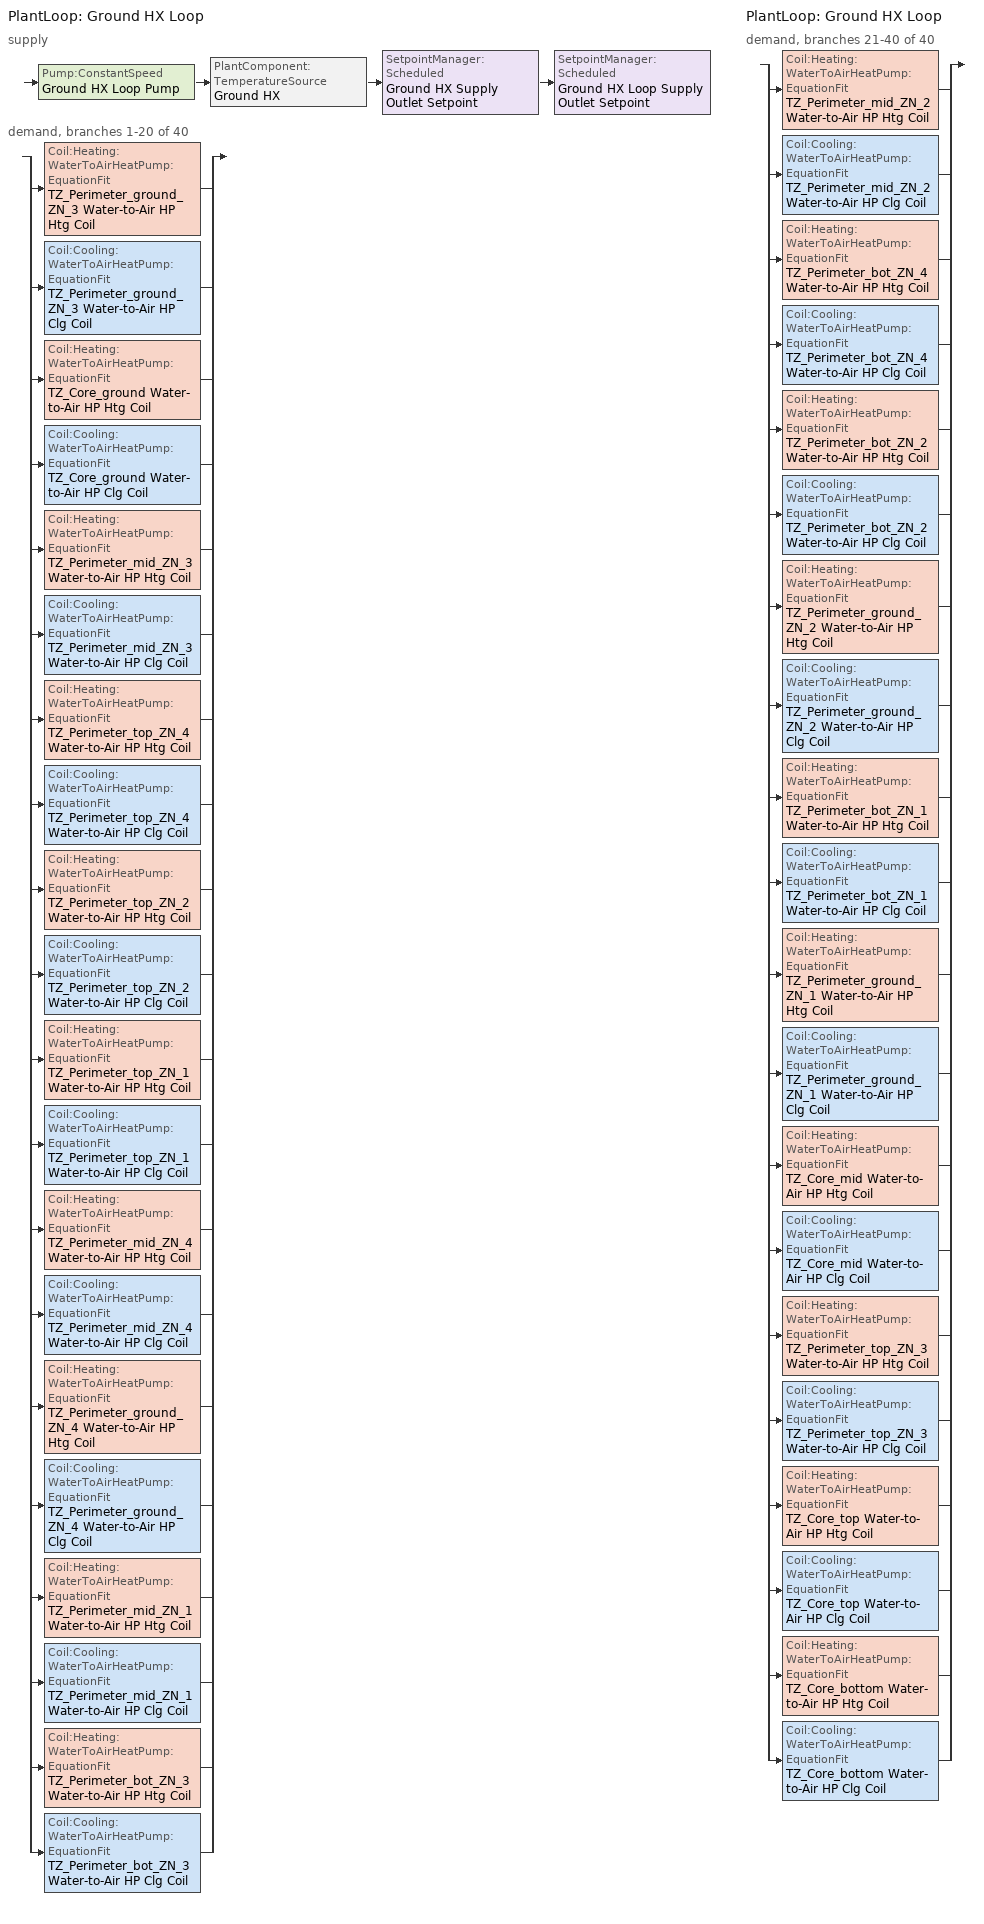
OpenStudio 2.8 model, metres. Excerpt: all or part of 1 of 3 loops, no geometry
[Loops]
PlantLoop 'Ground HX Loop'
 supply: Pump:ConstantSpeed 'Ground HX Loop Pump' > PlantComponent:TemperatureSource 'Ground HX' > SetpointManager:Scheduled 'Ground HX Supply Outlet Setpoint' > SetpointManager:Scheduled 'Ground HX Loop Supply Outlet Setpoint'
 demand, branches 1-20 of 40: split
  | Coil:Heating:WaterToAirHeatPump:EquationFit 'TZ_Perimeter_ground_ZN_3 Water-to-Air HP Htg Coil'
  | Coil:Cooling:WaterToAirHeatPump:EquationFit 'TZ_Perimeter_ground_ZN_3 Water-to-Air HP Clg Coil'
  | Coil:Heating:WaterToAirHeatPump:EquationFit 'TZ_Core_ground Water-to-Air HP Htg Coil'
  | Coil:Cooling:WaterToAirHeatPump:EquationFit 'TZ_Core_ground Water-to-Air HP Clg Coil'
  | Coil:Heating:WaterToAirHeatPump:EquationFit 'TZ_Perimeter_mid_ZN_3 Water-to-Air HP Htg Coil'
  | Coil:Cooling:WaterToAirHeatPump:EquationFit 'TZ_Perimeter_mid_ZN_3 Water-to-Air HP Clg Coil'
  | Coil:Heating:WaterToAirHeatPump:EquationFit 'TZ_Perimeter_top_ZN_4 Water-to-Air HP Htg Coil'
  | Coil:Cooling:WaterToAirHeatPump:EquationFit 'TZ_Perimeter_top_ZN_4 Water-to-Air HP Clg Coil'
  | Coil:Heating:WaterToAirHeatPump:EquationFit 'TZ_Perimeter_top_ZN_2 Water-to-Air HP Htg Coil'
  | Coil:Cooling:WaterToAirHeatPump:EquationFit 'TZ_Perimeter_top_ZN_2 Water-to-Air HP Clg Coil'
  | Coil:Heating:WaterToAirHeatPump:EquationFit 'TZ_Perimeter_top_ZN_1 Water-to-Air HP Htg Coil'
  | Coil:Cooling:WaterToAirHeatPump:EquationFit 'TZ_Perimeter_top_ZN_1 Water-to-Air HP Clg Coil'
  | Coil:Heating:WaterToAirHeatPump:EquationFit 'TZ_Perimeter_mid_ZN_4 Water-to-Air HP Htg Coil'
  | Coil:Cooling:WaterToAirHeatPump:EquationFit 'TZ_Perimeter_mid_ZN_4 Water-to-Air HP Clg Coil'
  | Coil:Heating:WaterToAirHeatPump:EquationFit 'TZ_Perimeter_ground_ZN_4 Water-to-Air HP Htg Coil'
  | Coil:Cooling:WaterToAirHeatPump:EquationFit 'TZ_Perimeter_ground_ZN_4 Water-to-Air HP Clg Coil'
  | Coil:Heating:WaterToAirHeatPump:EquationFit 'TZ_Perimeter_mid_ZN_1 Water-to-Air HP Htg Coil'
  | Coil:Cooling:WaterToAirHeatPump:EquationFit 'TZ_Perimeter_mid_ZN_1 Water-to-Air HP Clg Coil'
  | Coil:Heating:WaterToAirHeatPump:EquationFit 'TZ_Perimeter_bot_ZN_3 Water-to-Air HP Htg Coil'
  | Coil:Cooling:WaterToAirHeatPump:EquationFit 'TZ_Perimeter_bot_ZN_3 Water-to-Air HP Clg Coil'
PlantLoop 'Ground HX Loop'
 demand, branches 21-40 of 40: split
  | Coil:Heating:WaterToAirHeatPump:EquationFit 'TZ_Perimeter_mid_ZN_2 Water-to-Air HP Htg Coil'
  | Coil:Cooling:WaterToAirHeatPump:EquationFit 'TZ_Perimeter_mid_ZN_2 Water-to-Air HP Clg Coil'
  | Coil:Heating:WaterToAirHeatPump:EquationFit 'TZ_Perimeter_bot_ZN_4 Water-to-Air HP Htg Coil'
  | Coil:Cooling:WaterToAirHeatPump:EquationFit 'TZ_Perimeter_bot_ZN_4 Water-to-Air HP Clg Coil'
  | Coil:Heating:WaterToAirHeatPump:EquationFit 'TZ_Perimeter_bot_ZN_2 Water-to-Air HP Htg Coil'
  | Coil:Cooling:WaterToAirHeatPump:EquationFit 'TZ_Perimeter_bot_ZN_2 Water-to-Air HP Clg Coil'
  | Coil:Heating:WaterToAirHeatPump:EquationFit 'TZ_Perimeter_ground_ZN_2 Water-to-Air HP Htg Coil'
  | Coil:Cooling:WaterToAirHeatPump:EquationFit 'TZ_Perimeter_ground_ZN_2 Water-to-Air HP Clg Coil'
  | Coil:Heating:WaterToAirHeatPump:EquationFit 'TZ_Perimeter_bot_ZN_1 Water-to-Air HP Htg Coil'
  | Coil:Cooling:WaterToAirHeatPump:EquationFit 'TZ_Perimeter_bot_ZN_1 Water-to-Air HP Clg Coil'
  | Coil:Heating:WaterToAirHeatPump:EquationFit 'TZ_Perimeter_ground_ZN_1 Water-to-Air HP Htg Coil'
  | Coil:Cooling:WaterToAirHeatPump:EquationFit 'TZ_Perimeter_ground_ZN_1 Water-to-Air HP Clg Coil'
  | Coil:Heating:WaterToAirHeatPump:EquationFit 'TZ_Core_mid Water-to-Air HP Htg Coil'
  | Coil:Cooling:WaterToAirHeatPump:EquationFit 'TZ_Core_mid Water-to-Air HP Clg Coil'
  | Coil:Heating:WaterToAirHeatPump:EquationFit 'TZ_Perimeter_top_ZN_3 Water-to-Air HP Htg Coil'
  | Coil:Cooling:WaterToAirHeatPump:EquationFit 'TZ_Perimeter_top_ZN_3 Water-to-Air HP Clg Coil'
  | Coil:Heating:WaterToAirHeatPump:EquationFit 'TZ_Core_top Water-to-Air HP Htg Coil'
  | Coil:Cooling:WaterToAirHeatPump:EquationFit 'TZ_Core_top Water-to-Air HP Clg Coil'
  | Coil:Heating:WaterToAirHeatPump:EquationFit 'TZ_Core_bottom Water-to-Air HP Htg Coil'
  | Coil:Cooling:WaterToAirHeatPump:EquationFit 'TZ_Core_bottom Water-to-Air HP Clg Coil'
[PlantLoop]
Ground HX Loop: Glycol Concentration=0; Maximum Loop Temperature {C}=80; Minimum Loop Temperature {C}=5; Plant Loop Volume {m3}=Autocalculate; Load Distribution Scheme=Optimal
[Sizing:Plant]
Ground HX Loop: Loop Type=Heating; Design Loop Exit Temperature {C}=25.5556; Loop Design Temperature Difference {deltaC}=6.66667; Sizing Option=NonCoincident; Zone Timesteps in Averaging Window=1; Coincident Sizing Factor Mode=None
[SetpointManager:Scheduled] Control Variable=Temperature; Schedule=Ground HX Temp Sch
Name | Setpoint Node or NodeList
Ground HX Supply Outlet Setpoint | Ground HX Outlet Water Node
Ground HX Loop Supply Outlet Setpoint | Ground HX Loop Supply Outlet Node
[Pump:ConstantSpeed]
Ground HX Loop Pump: Rated Flow Rate {m3/s}=autosize; Rated Pump Head {Pa}=215405; Rated Power Consumption {W}=autosize; Motor Efficiency=0.917; Fraction of Motor Inefficiencies to Fluid Stream=0; Pump Control Type=Intermittent; Design Power Sizing Method=PowerPerFlowPerPressure; Design Electric Power per Unit Flow Rate {W/(m3/s)}=348701.1; Design Shaft Power per Unit Flow Rate per Unit Head {W-s/m3-Pa}=1.28205
[Coil:Heating:Electric] Availability Schedule=Always On Discrete; Efficiency=1
TZ_Perimeter_ground_ZN_3 Supplemental Htg Coil; TZ_Core_ground Supplemental Htg Coil; TZ_Perimeter_mid_ZN_3 Supplemental Htg Coil; TZ_Perimeter_top_ZN_4 Supplemental Htg Coil; TZ_Perimeter_top_ZN_2 Supplemental Htg Coil; TZ_Perimeter_top_ZN_1 Supplemental Htg Coil; TZ_Perimeter_mid_ZN_4 Supplemental Htg Coil; TZ_Perimeter_ground_ZN_4 Supplemental Htg Coil; TZ_Perimeter_mid_ZN_1 Supplemental Htg Coil; TZ_Perimeter_bot_ZN_3 Supplemental Htg Coil; TZ_Perimeter_mid_ZN_2 Supplemental Htg Coil; TZ_Perimeter_bot_ZN_4 Supplemental Htg Coil; TZ_Perimeter_bot_ZN_2 Supplemental Htg Coil; TZ_Perimeter_ground_ZN_2 Supplemental Htg Coil; TZ_Perimeter_bot_ZN_1 Supplemental Htg Coil; TZ_Perimeter_ground_ZN_1 Supplemental Htg Coil; TZ_Core_mid Supplemental Htg Coil; TZ_Perimeter_top_ZN_3 Supplemental Htg Coil; TZ_Core_top Supplemental Htg Coil; TZ_Core_bottom Supplemental Htg Coil
[PlantComponent:TemperatureSource]
Ground HX: Design Volume Flow Rate {m3/s}=autosize; Temperature Specification Type=Scheduled; Source Temperature {C}=8; Source Temperature Schedule=Ground HX Temp Sch
[Coil:Heating:WaterToAirHeatPump:EquationFit] Rated Heating Coefficient of Performance {W/W}=4.2; Heating Capacity Coefficient 1=0.237847; Heating Capacity Coefficient 2=-3.35824; Heating Capacity Coefficient 3=3.8064; Heating Capacity Coefficient 4=0.1792; Heating Capacity Coefficient 5=0.128607; Heating Power Consumption Coefficient 1=-3.79176; Heating Power Consumption Coefficient 2=3.38799; Heating Power Consumption Coefficient 3=1.50226; Heating Power Consumption Coefficient 4=-0.177654; Heating Power Consumption Coefficient 5=-0.10308
TZ_Perimeter_ground_ZN_3 Water-to-Air HP Htg Coil; TZ_Core_ground Water-to-Air HP Htg Coil; TZ_Perimeter_mid_ZN_3 Water-to-Air HP Htg Coil; TZ_Perimeter_top_ZN_4 Water-to-Air HP Htg Coil; TZ_Perimeter_top_ZN_2 Water-to-Air HP Htg Coil; TZ_Perimeter_top_ZN_1 Water-to-Air HP Htg Coil; TZ_Perimeter_mid_ZN_4 Water-to-Air HP Htg Coil; TZ_Perimeter_ground_ZN_4 Water-to-Air HP Htg Coil; TZ_Perimeter_mid_ZN_1 Water-to-Air HP Htg Coil; TZ_Perimeter_bot_ZN_3 Water-to-Air HP Htg Coil; TZ_Perimeter_mid_ZN_2 Water-to-Air HP Htg Coil; TZ_Perimeter_bot_ZN_4 Water-to-Air HP Htg Coil; TZ_Perimeter_bot_ZN_2 Water-to-Air HP Htg Coil; TZ_Perimeter_ground_ZN_2 Water-to-Air HP Htg Coil; TZ_Perimeter_bot_ZN_1 Water-to-Air HP Htg Coil; TZ_Perimeter_ground_ZN_1 Water-to-Air HP Htg Coil; TZ_Core_mid Water-to-Air HP Htg Coil; TZ_Perimeter_top_ZN_3 Water-to-Air HP Htg Coil; TZ_Core_top Water-to-Air HP Htg Coil; TZ_Core_bottom Water-to-Air HP Htg Coil
[Coil:Cooling:WaterToAirHeatPump:EquationFit] Rated Cooling Coefficient of Performance {W/W}=3.4; Total Cooling Capacity Coefficient 1=-4.30267; Total Cooling Capacity Coefficient 2=7.18537; Total Cooling Capacity Coefficient 3=-2.23947; Total Cooling Capacity Coefficient 4=0.139996; Total Cooling Capacity Coefficient 5=0.10266; Sensible Cooling Capacity Coefficient 1=6.00194; Sensible Cooling Capacity Coefficient 2=22.6301; Sensible Cooling Capacity Coefficient 3=-26.7961; Sensible Cooling Capacity Coefficient 4=-1.72375; Sensible Cooling Capacity Coefficient 5=0.490645; Sensible Cooling Capacity Coefficient 6=0.0693119; Cooling Power Consumption Coefficient 1=-5.67776; Cooling Power Consumption Coefficient 2=0.438988; Cooling Power Consumption Coefficient 3=5.84528; Cooling Power Consumption Coefficient 4=0.141606; Cooling Power Consumption Coefficient 5=-0.168728
TZ_Perimeter_ground_ZN_3 Water-to-Air HP Clg Coil; TZ_Core_ground Water-to-Air HP Clg Coil; TZ_Perimeter_mid_ZN_3 Water-to-Air HP Clg Coil; TZ_Perimeter_top_ZN_4 Water-to-Air HP Clg Coil; TZ_Perimeter_top_ZN_2 Water-to-Air HP Clg Coil; TZ_Perimeter_top_ZN_1 Water-to-Air HP Clg Coil; TZ_Perimeter_mid_ZN_4 Water-to-Air HP Clg Coil; TZ_Perimeter_ground_ZN_4 Water-to-Air HP Clg Coil; TZ_Perimeter_mid_ZN_1 Water-to-Air HP Clg Coil; TZ_Perimeter_bot_ZN_3 Water-to-Air HP Clg Coil; TZ_Perimeter_mid_ZN_2 Water-to-Air HP Clg Coil; TZ_Perimeter_bot_ZN_4 Water-to-Air HP Clg Coil; TZ_Perimeter_bot_ZN_2 Water-to-Air HP Clg Coil; TZ_Perimeter_ground_ZN_2 Water-to-Air HP Clg Coil; TZ_Perimeter_bot_ZN_1 Water-to-Air HP Clg Coil; TZ_Perimeter_ground_ZN_1 Water-to-Air HP Clg Coil; TZ_Core_mid Water-to-Air HP Clg Coil; TZ_Perimeter_top_ZN_3 Water-to-Air HP Clg Coil; TZ_Core_top Water-to-Air HP Clg Coil; TZ_Core_bottom Water-to-Air HP Clg Coil
[Fan:OnOff] Availability Schedule=Always On Discrete; Maximum Flow Rate {m3/s}=autosize; Motor In Airstream Fraction=1
Name | Fan Total Efficiency | Pressure Rise {Pa} | Motor Efficiency | Fan Power Ratio Function of Speed Ratio Curve | Fan Efficiency Ratio Function of Speed Ratio Curve
TZ_Perimeter_ground_ZN_3 WSHP Fan | 0.55575 | 447.476 | 0.855 | Fan On Off Power Curve | Fan On Off Efficiency Curve
TZ_Core_ground WSHP Fan | 0.58175 | 468.41 | 0.895 | Fan On Off Power Curve 1 | Fan On Off Efficiency Curve 1
TZ_Perimeter_mid_ZN_3 WSHP Fan | 0.55575 | 447.476 | 0.855 | Fan On Off Power Curve 2 | Fan On Off Efficiency Curve 2
TZ_Perimeter_top_ZN_4 WSHP Fan | 0.55575 | 447.476 | 0.855 | Fan On Off Power Curve 3 | Fan On Off Efficiency Curve 3
TZ_Perimeter_top_ZN_2 WSHP Fan | 0.55575 | 447.476 | 0.855 | Fan On Off Power Curve 4 | Fan On Off Efficiency Curve 4
TZ_Perimeter_top_ZN_1 WSHP Fan | 0.55575 | 447.476 | 0.855 | Fan On Off Power Curve 5 | Fan On Off Efficiency Curve 5
TZ_Perimeter_mid_ZN_4 WSHP Fan | 0.55575 | 447.476 | 0.855 | Fan On Off Power Curve 6 | Fan On Off Efficiency Curve 6
TZ_Perimeter_ground_ZN_4 WSHP Fan | 0.56225 | 452.709 | 0.865 | Fan On Off Power Curve 7 | Fan On Off Efficiency Curve 7
TZ_Perimeter_mid_ZN_1 WSHP Fan | 0.55575 | 447.476 | 0.855 | Fan On Off Power Curve 8 | Fan On Off Efficiency Curve 8
TZ_Perimeter_bot_ZN_3 WSHP Fan | 0.55575 | 447.476 | 0.855 | Fan On Off Power Curve 9 | Fan On Off Efficiency Curve 9
TZ_Perimeter_mid_ZN_2 WSHP Fan | 0.55575 | 447.476 | 0.855 | Fan On Off Power Curve 10 | Fan On Off Efficiency Curve 10
TZ_Perimeter_bot_ZN_4 WSHP Fan | 0.55575 | 447.476 | 0.855 | Fan On Off Power Curve 11 | Fan On Off Efficiency Curve 11
TZ_Perimeter_bot_ZN_2 WSHP Fan | 0.55575 | 447.476 | 0.855 | Fan On Off Power Curve 12 | Fan On Off Efficiency Curve 12
TZ_Perimeter_ground_ZN_2 WSHP Fan | 0.56225 | 452.709 | 0.865 | Fan On Off Power Curve 13 | Fan On Off Efficiency Curve 13
TZ_Perimeter_bot_ZN_1 WSHP Fan | 0.55575 | 447.476 | 0.855 | Fan On Off Power Curve 14 | Fan On Off Efficiency Curve 14
TZ_Perimeter_ground_ZN_1 WSHP Fan | 0.56225 | 452.709 | 0.865 | Fan On Off Power Curve 15 | Fan On Off Efficiency Curve 15
TZ_Core_mid WSHP Fan | 0.56225 | 452.709 | 0.865 | Fan On Off Power Curve 16 | Fan On Off Efficiency Curve 16
TZ_Perimeter_top_ZN_3 WSHP Fan | 0.55575 | 447.476 | 0.855 | Fan On Off Power Curve 17 | Fan On Off Efficiency Curve 17
TZ_Core_top WSHP Fan | 0.56225 | 452.709 | 0.865 | Fan On Off Power Curve 18 | Fan On Off Efficiency Curve 18
TZ_Core_bottom WSHP Fan | 0.58175 | 468.41 | 0.895 | Fan On Off Power Curve 19 | Fan On Off Efficiency Curve 19
[ZoneHVAC:WaterToAirHeatPump] Availability Schedule=Always On Discrete; Supply Air Flow Rate During Cooling Operation {m3/s}=Autosize; Supply Air Flow Rate During Heating Operation {m3/s}=Autosize; Supply Air Flow Rate When No Cooling or Heating is Needed {m3/s}=autosize; Outdoor Air Flow Rate During Cooling Operation {m3/s}=0; Outdoor Air Flow Rate During Heating Operation {m3/s}=0; Outdoor Air Flow Rate When No Cooling or Heating is Needed {m3/s}=0; Maximum Supply Air Temperature from Supplemental Heater {C}=Autosize
Name | Supply Air Fan | Heating Coil | Cooling Coil | Supplemental Heating Coil
TZ_Perimeter_ground_ZN_3 WSHP | TZ_Perimeter_ground_ZN_3 WSHP Fan | TZ_Perimeter_ground_ZN_3 Water-to-Air HP Htg Coil | TZ_Perimeter_ground_ZN_3 Water-to-Air HP Clg Coil | TZ_Perimeter_ground_ZN_3 Supplemental Htg Coil
TZ_Core_ground WSHP | TZ_Core_ground WSHP Fan | TZ_Core_ground Water-to-Air HP Htg Coil | TZ_Core_ground Water-to-Air HP Clg Coil | TZ_Core_ground Supplemental Htg Coil
TZ_Perimeter_mid_ZN_3 WSHP | TZ_Perimeter_mid_ZN_3 WSHP Fan | TZ_Perimeter_mid_ZN_3 Water-to-Air HP Htg Coil | TZ_Perimeter_mid_ZN_3 Water-to-Air HP Clg Coil | TZ_Perimeter_mid_ZN_3 Supplemental Htg Coil
TZ_Perimeter_top_ZN_4 WSHP | TZ_Perimeter_top_ZN_4 WSHP Fan | TZ_Perimeter_top_ZN_4 Water-to-Air HP Htg Coil | TZ_Perimeter_top_ZN_4 Water-to-Air HP Clg Coil | TZ_Perimeter_top_ZN_4 Supplemental Htg Coil
TZ_Perimeter_top_ZN_2 WSHP | TZ_Perimeter_top_ZN_2 WSHP Fan | TZ_Perimeter_top_ZN_2 Water-to-Air HP Htg Coil | TZ_Perimeter_top_ZN_2 Water-to-Air HP Clg Coil | TZ_Perimeter_top_ZN_2 Supplemental Htg Coil
TZ_Perimeter_top_ZN_1 WSHP | TZ_Perimeter_top_ZN_1 WSHP Fan | TZ_Perimeter_top_ZN_1 Water-to-Air HP Htg Coil | TZ_Perimeter_top_ZN_1 Water-to-Air HP Clg Coil | TZ_Perimeter_top_ZN_1 Supplemental Htg Coil
TZ_Perimeter_mid_ZN_4 WSHP | TZ_Perimeter_mid_ZN_4 WSHP Fan | TZ_Perimeter_mid_ZN_4 Water-to-Air HP Htg Coil | TZ_Perimeter_mid_ZN_4 Water-to-Air HP Clg Coil | TZ_Perimeter_mid_ZN_4 Supplemental Htg Coil
TZ_Perimeter_ground_ZN_4 WSHP | TZ_Perimeter_ground_ZN_4 WSHP Fan | TZ_Perimeter_ground_ZN_4 Water-to-Air HP Htg Coil | TZ_Perimeter_ground_ZN_4 Water-to-Air HP Clg Coil | TZ_Perimeter_ground_ZN_4 Supplemental Htg Coil
TZ_Perimeter_mid_ZN_1 WSHP | TZ_Perimeter_mid_ZN_1 WSHP Fan | TZ_Perimeter_mid_ZN_1 Water-to-Air HP Htg Coil | TZ_Perimeter_mid_ZN_1 Water-to-Air HP Clg Coil | TZ_Perimeter_mid_ZN_1 Supplemental Htg Coil
TZ_Perimeter_bot_ZN_3 WSHP | TZ_Perimeter_bot_ZN_3 WSHP Fan | TZ_Perimeter_bot_ZN_3 Water-to-Air HP Htg Coil | TZ_Perimeter_bot_ZN_3 Water-to-Air HP Clg Coil | TZ_Perimeter_bot_ZN_3 Supplemental Htg Coil
TZ_Perimeter_mid_ZN_2 WSHP | TZ_Perimeter_mid_ZN_2 WSHP Fan | TZ_Perimeter_mid_ZN_2 Water-to-Air HP Htg Coil | TZ_Perimeter_mid_ZN_2 Water-to-Air HP Clg Coil | TZ_Perimeter_mid_ZN_2 Supplemental Htg Coil
TZ_Perimeter_bot_ZN_4 WSHP | TZ_Perimeter_bot_ZN_4 WSHP Fan | TZ_Perimeter_bot_ZN_4 Water-to-Air HP Htg Coil | TZ_Perimeter_bot_ZN_4 Water-to-Air HP Clg Coil | TZ_Perimeter_bot_ZN_4 Supplemental Htg Coil
TZ_Perimeter_bot_ZN_2 WSHP | TZ_Perimeter_bot_ZN_2 WSHP Fan | TZ_Perimeter_bot_ZN_2 Water-to-Air HP Htg Coil | TZ_Perimeter_bot_ZN_2 Water-to-Air HP Clg Coil | TZ_Perimeter_bot_ZN_2 Supplemental Htg Coil
TZ_Perimeter_ground_ZN_2 WSHP | TZ_Perimeter_ground_ZN_2 WSHP Fan | TZ_Perimeter_ground_ZN_2 Water-to-Air HP Htg Coil | TZ_Perimeter_ground_ZN_2 Water-to-Air HP Clg Coil | TZ_Perimeter_ground_ZN_2 Supplemental Htg Coil
TZ_Perimeter_bot_ZN_1 WSHP | TZ_Perimeter_bot_ZN_1 WSHP Fan | TZ_Perimeter_bot_ZN_1 Water-to-Air HP Htg Coil | TZ_Perimeter_bot_ZN_1 Water-to-Air HP Clg Coil | TZ_Perimeter_bot_ZN_1 Supplemental Htg Coil
TZ_Perimeter_ground_ZN_1 WSHP | TZ_Perimeter_ground_ZN_1 WSHP Fan | TZ_Perimeter_ground_ZN_1 Water-to-Air HP Htg Coil | TZ_Perimeter_ground_ZN_1 Water-to-Air HP Clg Coil | TZ_Perimeter_ground_ZN_1 Supplemental Htg Coil
TZ_Core_mid WSHP | TZ_Core_mid WSHP Fan | TZ_Core_mid Water-to-Air HP Htg Coil | TZ_Core_mid Water-to-Air HP Clg Coil | TZ_Core_mid Supplemental Htg Coil
TZ_Perimeter_top_ZN_3 WSHP | TZ_Perimeter_top_ZN_3 WSHP Fan | TZ_Perimeter_top_ZN_3 Water-to-Air HP Htg Coil | TZ_Perimeter_top_ZN_3 Water-to-Air HP Clg Coil | TZ_Perimeter_top_ZN_3 Supplemental Htg Coil
TZ_Core_top WSHP | TZ_Core_top WSHP Fan | TZ_Core_top Water-to-Air HP Htg Coil | TZ_Core_top Water-to-Air HP Clg Coil | TZ_Core_top Supplemental Htg Coil
TZ_Core_bottom WSHP | TZ_Core_bottom WSHP Fan | TZ_Core_bottom Water-to-Air HP Htg Coil | TZ_Core_bottom Water-to-Air HP Clg Coil | TZ_Core_bottom Supplemental Htg Coil
[Schedule:Constant]
Name | Value
Always On Discrete | 1
Ground HX Temp Sch | 24
[Curve:Cubic] Coefficient1 Constant=1; Coefficient2 x=0; Coefficient3 x**2=0; Coefficient4 x**3=0; Minimum Value of x=0; Maximum Value of x=1
Fan On Off Efficiency Curve; Fan On Off Efficiency Curve 1; Fan On Off Efficiency Curve 2; Fan On Off Efficiency Curve 3; Fan On Off Efficiency Curve 4; Fan On Off Efficiency Curve 5; Fan On Off Efficiency Curve 6; Fan On Off Efficiency Curve 7; Fan On Off Efficiency Curve 8; Fan On Off Efficiency Curve 9; Fan On Off Efficiency Curve 10; Fan On Off Efficiency Curve 11; Fan On Off Efficiency Curve 12; Fan On Off Efficiency Curve 13; Fan On Off Efficiency Curve 14; Fan On Off Efficiency Curve 15; Fan On Off Efficiency Curve 16; Fan On Off Efficiency Curve 17; Fan On Off Efficiency Curve 18; Fan On Off Efficiency Curve 19
[Curve:Exponent] Coefficient1 Constant=1; Coefficient2 Constant=0; Coefficient3 Constant=0; Minimum Value of x=0; Maximum Value of x=1
Fan On Off Power Curve; Fan On Off Power Curve 1; Fan On Off Power Curve 2; Fan On Off Power Curve 3; Fan On Off Power Curve 4; Fan On Off Power Curve 5; Fan On Off Power Curve 6; Fan On Off Power Curve 7; Fan On Off Power Curve 8; Fan On Off Power Curve 9; Fan On Off Power Curve 10; Fan On Off Power Curve 11; Fan On Off Power Curve 12; Fan On Off Power Curve 13; Fan On Off Power Curve 14; Fan On Off Power Curve 15; Fan On Off Power Curve 16; Fan On Off Power Curve 17; Fan On Off Power Curve 18; Fan On Off Power Curve 19
